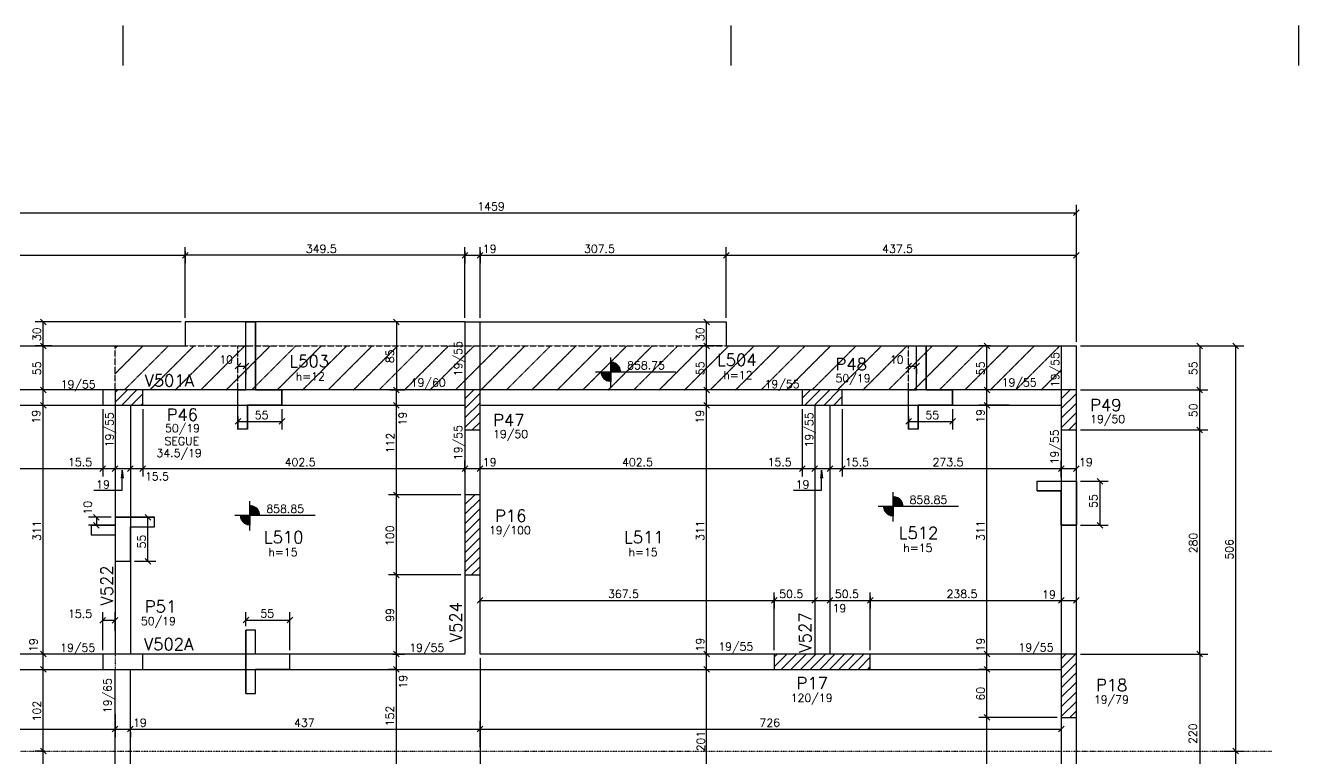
# Model space of a CAD drawing. Extents: x 715 to 5031, y 2524 to 4191.
# Drawn here: x 3440 to 5031, y 3275 to 4191 of the extents above; entities that cross this region are included whole.
import ezdxf

# ---------------------------------------------------------------- set-up
doc = ezdxf.new("R2010")
doc.units = 0
doc.header["$MEASUREMENT"] = 0
doc.linetypes.add('ESTILO_TQS_0004', pattern=[2, 0.5, -0.4, 0.1, -0.4, 0.1, -0.5])
doc.linetypes.add('ESTILO_TQS_0005', pattern=[0.4, 0.3, -0.1])
for name, color, linetype in [('2', 2, 'CONTINUOUS'), ('3', 3, 'CONTINUOUS'), ('4', 4, 'CONTINUOUS'), ('6', 6, 'CONTINUOUS'), ('7', 7, 'CONTINUOUS'), ('8', 8, 'CONTINUOUS'), ('9', 9, 'CONTINUOUS')]:
    doc.layers.add(name, color=color, linetype=linetype)
doc.styles.get("Standard").update_dxf_attribs({"font": 'ROMANS.SHX'})

msp = doc.modelspace()

# ---------------------------------------------------------------- linework, layer by layer
at = {"layer": '2', "linetype": 'Continuous'}
for p, q in [((4749.574966, 3953.366517), (4756.646034, 3960.437585)), ((3643.146034, 3907.434594), (3636.074966, 3900.363526)), ((3985.574966, 3900.363526), (3992.646034, 3907.434594)), ((3985.574966, 3900.363526), (3992.646034, 3907.434594)), ((3992.646034, 3907.434594), (3985.574966, 3900.363526)), ((4004.574966, 3900.363526), (4011.646034, 3907.434594)), ((4004.574966, 3900.363526), (4011.646034, 3907.434594)), ((4004.574966, 3900.363526), (4011.646034, 3907.434594)), ((4004.574966, 3900.363526), (4011.646034, 3907.434594)), ((4312.074966, 3900.363526), (4319.146034, 3907.434594)), ((4312.074966, 3900.363526), (4319.146034, 3907.434594)), ((4749.574966, 3900.363526), (4756.646034, 3907.434594)), ((3465.757839, 3817.079966), (3458.686771, 3824.151034)), ((3899.916211, 3824.151034), (3906.987279, 3817.079966)), ((4294.530828, 3817.079966), (4287.45976, 3824.151034)), ((3465.757839, 3787.079966), (3458.686771, 3794.151034)), ((3465.757839, 3787.079966), (3458.686771, 3794.151034)), ((4294.530828, 3787.079966), (4287.45976, 3794.151034)), ((4294.530828, 3787.079966), (4287.45976, 3794.151034)), ((4644.854657, 3787.079966), (4637.783589, 3794.151034)), ((4903.570832, 3794.151034), (4910.641899, 3787.079966)), ((4955.689428, 3787.079966), (4948.61836, 3794.151034)), ((3701.990317, 3761.937269), (3709.061385, 3769.008337)), ((3711.990317, 3761.937269), (3719.061385, 3769.008337)), ((4539.858612, 3761.937269), (4546.92968, 3769.008337)), ((4549.858612, 3761.937269), (4556.92968, 3769.008337)), ((3465.757839, 3732.079966), (3458.686771, 3739.151034)), ((3465.757839, 3732.079966), (3458.686771, 3739.151034)), ((3465.757839, 3732.079966), (3458.686771, 3739.151034)), ((3906.987279, 3732.079966), (3899.916211, 3739.151034)), ((3906.987279, 3732.079966), (3899.916211, 3739.151034)), ((3906.987279, 3732.079966), (3899.916211, 3739.151034)), ((3899.916211, 3739.151034), (3906.987279, 3732.079966)), ((4294.530828, 3732.079966), (4287.45976, 3739.151034)), ((4294.530828, 3732.079966), (4287.45976, 3739.151034)), ((4294.530828, 3732.079966), (4287.45976, 3739.151034)), ((4644.854657, 3732.079966), (4637.783589, 3739.151034)), ((4644.854657, 3732.079966), (4637.783589, 3739.151034)), ((4644.854657, 3732.079966), (4637.783589, 3739.151034)), ((4910.641899, 3732.079966), (4903.570832, 3739.151034)), ((4910.641899, 3732.079966), (4903.570832, 3739.151034)), ((4903.570832, 3739.151034), (4910.641899, 3732.079966)), ((3465.757839, 3713.079966), (3458.686771, 3720.151034)), ((3465.757839, 3713.079966), (3458.686771, 3720.151034)), ((3906.987279, 3713.079966), (3899.916211, 3720.151034)), ((3906.987279, 3713.079966), (3899.916211, 3720.151034)), ((4294.530828, 3713.079966), (4287.45976, 3720.151034)), ((4294.530828, 3713.079966), (4287.45976, 3720.151034)), ((4644.854657, 3713.079966), (4637.783589, 3720.151034)), ((4644.854657, 3713.079966), (4637.783589, 3720.151034)), ((3701.990317, 3692.749718), (3709.061385, 3699.820786)), ((3756.990317, 3692.749718), (3764.061385, 3699.820786)), ((4539.858612, 3692.749718), (4546.92968, 3699.820786)), ((4594.858612, 3692.749718), (4601.92968, 3699.820786)), ((4910.641899, 3682.079966), (4903.570832, 3689.151034)), ((4910.641899, 3682.079966), (4903.570832, 3689.151034)), ((3533.074966, 3633.922338), (3540.146034, 3640.993405)), ((3548.574966, 3633.922338), (3555.646034, 3640.993405)), ((3548.574966, 3633.922338), (3555.646034, 3640.993405)), ((3567.574966, 3633.922338), (3574.646034, 3640.993405)), ((3567.574966, 3633.922338), (3574.646034, 3640.993405)), ((3583.074966, 3633.922338), (3590.146034, 3640.993405)), ((3985.574966, 3633.922338), (3992.646034, 3640.993405)), ((3985.574966, 3633.922338), (3992.646034, 3640.993405)), ((4004.574966, 3633.922338), (4011.646034, 3640.993405)), ((4004.574966, 3633.922338), (4011.646034, 3640.993405)), ((4407.074966, 3633.922338), (4414.146034, 3640.993405)), ((4422.574966, 3633.922338), (4429.646034, 3640.993405)), ((4422.574966, 3633.922338), (4429.646034, 3640.993405)), ((4441.574966, 3633.922338), (4448.646034, 3640.993405)), ((4441.574966, 3633.922338), (4448.646034, 3640.993405)), ((4457.074966, 3633.922338), (4464.146034, 3640.993405)), ((4730.574966, 3633.922338), (4737.646034, 3640.993405)), ((4730.574966, 3633.922338), (4737.646034, 3640.993405)), ((4749.574966, 3633.922338), (4756.646034, 3640.993405)), ((4786.240009, 3618.152324), (4779.168941, 3625.223392)), ((3906.987279, 3601.079966), (3899.916211, 3608.151034)), ((3906.987279, 3601.079966), (3899.916211, 3608.151034)), ((3906.987279, 3601.079966), (3899.916211, 3608.151034)), ((3525.134911, 3580.223392), (3532.205979, 3573.152324)), ((3596.655384, 3573.152324), (3589.584316, 3580.223392)), ((3525.134911, 3570.223392), (3532.205979, 3563.152324)), ((4786.240009, 3563.152324), (4779.168941, 3570.223392)), ((3596.655384, 3518.152324), (3589.584316, 3525.223392)), ((3906.987279, 3501.079966), (3899.916211, 3508.151034)), ((3906.987279, 3501.079966), (3899.916211, 3508.151034)), ((4004.574966, 3469.235557), (4011.646034, 3476.306624)), ((4372.074966, 3469.235557), (4379.146034, 3476.306624)), ((4422.574966, 3469.235557), (4429.646034, 3476.306624)), ((4422.574966, 3469.235557), (4429.646034, 3476.306624)), ((4441.574966, 3469.235557), (4448.646034, 3476.306624)), ((4441.574966, 3469.235557), (4448.646034, 3476.306624)), ((4492.074966, 3469.235557), (4499.146034, 3476.306624)), ((4730.574966, 3469.235557), (4737.646034, 3476.306624)), ((4730.574966, 3469.235557), (4737.646034, 3476.306624)), ((4749.574966, 3469.235557), (4756.646034, 3476.306624)), ((4749.574966, 3469.235557), (4756.646034, 3476.306624)), ((3533.074966, 3444.508983), (3540.146034, 3451.580051)), ((3548.574966, 3444.508983), (3555.646034, 3451.580051)), ((3711.990317, 3444.614182), (3719.061385, 3451.68525)), ((3711.990317, 3444.614182), (3719.061385, 3451.68525)), ((3766.990317, 3444.614182), (3774.061385, 3451.68525)), ((3766.990317, 3444.614182), (3774.061385, 3451.68525)), ((3465.757839, 3402.079966), (3458.686771, 3409.151034)), ((3465.757839, 3402.079966), (3458.686771, 3409.151034)), ((3465.757839, 3402.079966), (3458.686771, 3409.151034)), ((3906.987279, 3402.079966), (3899.916211, 3409.151034)), ((3906.987279, 3402.079966), (3899.916211, 3409.151034)), ((4294.530828, 3402.079966), (4287.45976, 3409.151034)), ((4294.530828, 3402.079966), (4287.45976, 3409.151034)), ((4294.530828, 3402.079966), (4287.45976, 3409.151034)), ((4644.854657, 3402.079966), (4637.783589, 3409.151034)), ((4644.854657, 3402.079966), (4637.783589, 3409.151034)), ((4903.570832, 3409.151034), (4910.641899, 3402.079966)), ((3465.757839, 3383.079966), (3458.686771, 3390.151034)), ((3465.757839, 3383.079966), (3458.686771, 3390.151034)), ((3906.987279, 3383.079966), (3899.916211, 3390.151034)), ((3906.987279, 3383.079966), (3899.916211, 3390.151034)), ((4294.530828, 3383.079966), (4287.45976, 3390.151034)), ((4294.530828, 3383.079966), (4287.45976, 3390.151034)), ((4644.854657, 3383.079966), (4637.783589, 3390.151034)), ((4644.854657, 3383.079966), (4637.783589, 3390.151034)), ((4644.854657, 3323.079966), (4637.783589, 3330.151034)), ((4644.854657, 3323.079966), (4637.783589, 3330.151034)), ((3548.574966, 3308.492612), (3555.646034, 3315.563679)), ((3548.574966, 3308.492612), (3555.646034, 3315.563679)), ((3567.574966, 3308.492612), (3574.646034, 3315.563679)), ((3567.574966, 3308.492612), (3574.646034, 3315.563679)), ((4004.574966, 3308.492612), (4011.646034, 3315.563679)), ((4004.574966, 3308.492612), (4011.646034, 3315.563679)), ((4004.574966, 3308.492612), (4011.646034, 3315.563679)), ((4730.574966, 3308.492612), (4737.646034, 3315.563679)), ((3465.757839, 3281.079966), (3458.686771, 3288.151034)), ((3465.757839, 3281.079966), (3458.686771, 3288.151034)), ((4955.689428, 3281.079966), (4948.61836, 3288.151034)), ((4955.689428, 3281.079966), (4948.61836, 3288.151034))]:
    msp.add_line(p, q, dxfattribs=at)
at = {"layer": '3', "linetype": 'Continuous'}
for p, q in [((3561.841723, 4190.908516), (3561.841723, 4140.909016)), ((4321.353331, 4190.908516), (4321.353331, 4140.909016)), ((5030.612688, 4190.910592), (5030.612688, 4140.911092)), ((5030.612688, 4190.910592), (5030.612688, 4140.911092)), ((5030.612688, 4190.910592), (5030.612688, 4140.911092)), ((3989.1105, 3820.6155), (3639.6105, 3820.6155)), ((3639.6105, 3820.6155), (3639.6105, 3790.6155)), ((4008.1105, 3820.6155), (4315.6105, 3820.6155)), ((4315.6105, 3820.6155), (4315.6105, 3790.6155)), ((2609.6105, 3790.6155), (3639.6105, 3790.6155)), ((4315.6105, 3790.6155), (4753.1105, 3790.6155)), ((4171.357955, 3739.210136), (4171.357955, 3776.065192)), ((4171.357955, 3770.816768), (4171.357955, 3745.816768)), ((4171.357955, 3770.209421), (4175.20708, 3770.209421)), ((4152.309062, 3758.316768), (4252.695825, 3758.316768)), ((4171.357907, 3757.523967), (4158.857907, 3757.523967)), ((4158.857955, 3758.316768), (4183.857955, 3758.316768)), ((4171.357907, 3756.731118), (4158.958902, 3756.731118)), ((4171.357907, 3755.938269), (4159.086265, 3755.938269)), ((4171.357907, 3755.145419), (4159.266891, 3755.145419)), ((4171.357907, 3754.352618), (4159.503163, 3754.352618)), ((4171.357955, 3769.416571), (4177.106418, 3769.416571)), ((4171.357955, 3768.623722), (4178.430213, 3768.623722)), ((4171.357955, 3767.830861), (4179.465474, 3767.830861)), ((4171.357955, 3767.038072), (4180.312814, 3767.038072)), ((4171.357955, 3766.245223), (4181.021823, 3766.245223)), ((4171.357955, 3765.452362), (4181.62116, 3765.452362)), ((4171.357955, 3764.659513), (4182.129182, 3764.659513)), ((4171.357955, 3763.866664), (4182.558335, 3763.866664)), ((4171.357955, 3763.073815), (4182.917394, 3763.073815)), ((4171.357955, 3762.280966), (4183.212699, 3762.280966)), ((4171.357955, 3761.488164), (4183.448972, 3761.488164)), ((4171.357955, 3760.695315), (4183.62955, 3760.695315)), ((4171.357955, 3759.902466), (4183.756961, 3759.902466)), ((4171.357955, 3759.109617), (4183.857955, 3759.109617)), ((4171.357907, 3753.559721), (4159.798469, 3753.559721)), ((4171.357907, 3752.76692), (4160.157527, 3752.76692)), ((4171.357907, 3751.974071), (4160.586681, 3751.974071)), ((4171.357907, 3751.181222), (4161.094703, 3751.181222)), ((4171.357907, 3750.388373), (4161.694087, 3750.388373)), ((4171.357907, 3749.595571), (4162.403049, 3749.595571)), ((4171.357907, 3748.802663), (4163.250388, 3748.802663)), ((4171.357907, 3748.009861), (4164.285649, 3748.009861)), ((4171.357907, 3747.217012), (4165.609445, 3747.217012)), ((4171.357907, 3746.424163), (4167.50883, 3746.424163)), ((3552.1105, 3720.401914), (3567.324086, 3735.6155)), ((3552.1105, 3732.422729), (3555.303271, 3735.6155)), ((3560.344901, 3716.6155), (3579.344901, 3735.6155)), ((3572.365717, 3716.6155), (3586.6105, 3730.860283)), ((3989.1105, 3724.652564), (4000.073436, 3735.6155)), ((3989.1105, 3712.631749), (4008.1105, 3731.631749)), ((4410.6105, 3725.424029), (4420.801971, 3735.6155)), ((4413.822786, 3716.6155), (4432.822786, 3735.6155)), ((4425.843602, 3716.6155), (4444.843602, 3735.6155)), ((4437.864417, 3716.6155), (4456.864417, 3735.6155)), ((4449.885232, 3716.6155), (4460.6105, 3727.340768)), ((4734.1105, 3724.362016), (4745.363984, 3735.6155)), ((4734.1105, 3712.341201), (4753.1105, 3731.341201)), ((3552.1105, 3716.6155), (3552.1105, 3405.6155)), ((3571.1105, 3716.6155), (3571.1105, 3405.6155)), ((3584.386532, 3716.6155), (3586.6105, 3718.839468)), ((3989.1105, 3700.610933), (4008.1105, 3719.610933)), ((3989.1105, 3688.590118), (4008.1105, 3707.590118)), ((4426.1105, 3716.6155), (4426.1105, 3405.6155)), ((4445.1105, 3716.6155), (4445.1105, 3405.6155)), ((4734.1105, 3700.320386), (4753.1105, 3719.320386)), ((4734.1105, 3688.299571), (4753.1105, 3707.299571)), ((3998.156697, 3685.6155), (4008.1105, 3695.569303)), ((4743.447245, 3685.6155), (4753.1105, 3695.278755)), ((3720.528597, 3560.014294), (3720.528597, 3596.869349)), ((3989.1105, 3592.423596), (4001.302404, 3604.6155)), ((3989.1105, 3604.444411), (3989.281589, 3604.6155)), ((3989.1105, 3580.40278), (4008.1105, 3599.40278)), ((4524.245598, 3571.269735), (4524.245598, 3608.124791)), ((4524.245598, 3602.876367), (4524.245598, 3577.876367)), ((4524.245598, 3602.269019), (4528.094723, 3602.269019)), ((4524.245598, 3601.47617), (4529.994061, 3601.47617)), ((4524.245598, 3600.683321), (4531.317856, 3600.683321)), ((4524.245598, 3599.89046), (4532.353117, 3599.89046)), ((4524.245598, 3599.09767), (4533.200457, 3599.09767)), ((4524.245598, 3598.304821), (4533.909466, 3598.304821)), ((4524.245598, 3597.51196), (4534.508802, 3597.51196)), ((4524.245598, 3596.719111), (4535.016825, 3596.719111)), ((4524.245598, 3595.926262), (4535.445978, 3595.926262)), ((4524.245598, 3595.133413), (4535.805037, 3595.133413)), ((3701.479703, 3579.120925), (3801.866467, 3579.120925)), ((3708.028597, 3579.120925), (3733.028597, 3579.120925)), ((3720.528597, 3591.620925), (3720.528597, 3566.620925)), ((3720.528597, 3591.013578), (3724.377722, 3591.013578)), ((3720.528597, 3590.220729), (3726.277059, 3590.220729)), ((3720.528597, 3589.42788), (3727.600855, 3589.42788)), ((3720.528597, 3588.635019), (3728.636116, 3588.635019)), ((3720.528597, 3587.842229), (3729.483455, 3587.842229)), ((3720.528597, 3587.04938), (3730.192465, 3587.04938)), ((3720.528597, 3586.256519), (3730.791801, 3586.256519)), ((3720.528597, 3585.46367), (3731.299823, 3585.46367)), ((3720.528597, 3584.670821), (3731.728977, 3584.670821)), ((3720.528597, 3583.877972), (3732.088035, 3583.877972)), ((3720.528597, 3583.085123), (3732.383341, 3583.085123)), ((3720.528597, 3582.292321), (3732.619613, 3582.292321)), ((3720.528597, 3581.499472), (3732.800192, 3581.499472)), ((3720.528597, 3580.706623), (3732.927602, 3580.706623)), ((3720.528597, 3579.913774), (3733.028597, 3579.913774)), ((3989.1105, 3568.381965), (4008.1105, 3587.381965)), ((4505.196705, 3590.376367), (4605.583468, 3590.376367)), ((4524.24555, 3589.583565), (4511.74555, 3589.583565)), ((4511.745598, 3590.376367), (4536.745598, 3590.376367)), ((4524.24555, 3588.790716), (4511.846544, 3588.790716)), ((4524.24555, 3587.997867), (4511.973908, 3587.997867)), ((4524.24555, 3587.205018), (4512.154533, 3587.205018)), ((4524.24555, 3586.412217), (4512.390806, 3586.412217)), ((4524.24555, 3585.61932), (4512.686112, 3585.61932)), ((4524.24555, 3584.826518), (4513.04517, 3584.826518)), ((4524.24555, 3584.033669), (4513.474323, 3584.033669)), ((4524.24555, 3583.24082), (4513.982346, 3583.24082)), ((4524.24555, 3582.447971), (4514.58173, 3582.447971)), ((4524.24555, 3581.65517), (4515.290691, 3581.65517)), ((4524.24555, 3580.862261), (4516.138031, 3580.862261)), ((4524.24555, 3580.06946), (4517.173292, 3580.06946)), ((4524.24555, 3579.276611), (4518.497088, 3579.276611)), ((4524.245598, 3594.340564), (4536.100342, 3594.340564)), ((4524.245598, 3593.547763), (4536.336615, 3593.547763)), ((4524.245598, 3592.754914), (4536.517193, 3592.754914)), ((4524.245598, 3591.962065), (4536.644604, 3591.962065)), ((4524.245598, 3591.169216), (4536.745598, 3591.169216)), ((3720.528549, 3578.328124), (3708.028549, 3578.328124)), ((3720.528549, 3577.535275), (3708.129543, 3577.535275)), ((3720.528549, 3576.742426), (3708.256906, 3576.742426)), ((3720.528549, 3575.949577), (3708.437532, 3575.949577)), ((3720.528549, 3575.156775), (3708.673805, 3575.156775)), ((3720.528549, 3574.363878), (3708.96911, 3574.363878)), ((3720.528549, 3573.571077), (3709.328169, 3573.571077)), ((3720.528549, 3572.778228), (3709.757322, 3572.778228)), ((3720.528549, 3571.985379), (3710.265344, 3571.985379)), ((3720.528549, 3571.19253), (3710.864729, 3571.19253)), ((3720.528549, 3570.399729), (3711.57369, 3570.399729)), ((3720.528549, 3569.60682), (3712.42103, 3569.60682)), ((3720.528549, 3568.814018), (3713.456291, 3568.814018)), ((3720.528549, 3568.021169), (3714.780086, 3568.021169)), ((3720.528549, 3567.22832), (3716.679472, 3567.22832)), ((3989.1105, 3556.36115), (4008.1105, 3575.36115)), ((3989.1105, 3544.340335), (4008.1105, 3563.340335)), ((4524.24555, 3578.483762), (4520.396473, 3578.483762)), ((3989.1105, 3532.319519), (4008.1105, 3551.319519)), ((3989.1105, 3520.298704), (4008.1105, 3539.298704)), ((3989.1105, 3508.277889), (4008.1105, 3527.277889)), ((3997.468926, 3504.6155), (4008.1105, 3515.257074)), ((4375.6105, 3389.903647), (4391.322353, 3405.6155)), ((4375.6105, 3401.924462), (4379.301538, 3405.6155)), ((4384.343168, 3386.6155), (4403.343168, 3405.6155)), ((4396.363984, 3386.6155), (4415.363984, 3405.6155)), ((4408.384799, 3386.6155), (4427.384799, 3405.6155)), ((4420.405614, 3386.6155), (4439.405614, 3405.6155)), ((4432.426429, 3386.6155), (4451.426429, 3405.6155)), ((4444.447245, 3386.6155), (4463.447245, 3405.6155)), ((4456.46806, 3386.6155), (4475.46806, 3405.6155)), ((4468.488875, 3386.6155), (4487.488875, 3405.6155)), ((4734.1105, 3387.779189), (4751.946811, 3405.6155)), ((4734.1105, 3399.800004), (4739.925996, 3405.6155)), ((4480.50969, 3386.6155), (4495.6105, 3401.71631)), ((4492.530506, 3386.6155), (4495.6105, 3389.695494)), ((4734.1105, 3375.758373), (4753.1105, 3394.758373)), ((3552.1105, 3215.6155), (3552.1105, 3386.6155)), ((3571.1105, 3205.6155), (3571.1105, 3386.6155)), ((4734.1105, 3363.737558), (4753.1105, 3382.737558)), ((4734.1105, 3351.716743), (4753.1105, 3370.716743)), ((4734.1105, 3339.695928), (4753.1105, 3358.695928)), ((4734.1105, 3327.675112), (4753.1105, 3346.675112)), ((4745.071703, 3326.6155), (4753.1105, 3334.654297))]:
    msp.add_line(p, q, dxfattribs=at)
at = {"layer": '3', "linetype": 'ESTILO_TQS_0004'}
msp.add_line((3552.1105, 3405.6155), (3552.1105, 3386.6155), dxfattribs=at)
at = {"layer": '3', "linetype": 'Continuous'}
for points in [[(3989.1105, 3820.6155), (3989.1105, 3735.6155)], [(3989.1105, 3820.6155), (4008.1105, 3820.6155)], [(4008.1105, 3735.6155), (4008.1105, 3820.6155)], [(4734.1105, 3790.6155), (4734.1105, 3735.6155)], [(4753.1105, 3735.6155), (4753.1105, 3790.6155)], [(3536.6105, 3735.6155), (3134.1105, 3735.6155)], [(3989.1105, 3735.6155), (3586.6105, 3735.6155)], [(4410.6105, 3735.6155), (4008.1105, 3735.6155)], [(4734.1105, 3735.6155), (4460.6105, 3735.6155)], [(3134.1105, 3716.6155), (3536.6105, 3716.6155)], [(3586.6105, 3716.6155), (3989.1105, 3716.6155)], [(4008.1105, 3716.6155), (4410.6105, 3716.6155)], [(4460.6105, 3716.6155), (4734.1105, 3716.6155)], [(3989.1105, 3685.6155), (3989.1105, 3604.6155)], [(4008.1105, 3604.6155), (4008.1105, 3685.6155)], [(4734.1105, 3685.6155), (4734.1105, 3405.6155)], [(4753.1105, 3405.6155), (4753.1105, 3685.6155)], [(3989.1105, 3504.6155), (3989.1105, 3405.6155)], [(4008.1105, 3405.6155), (4008.1105, 3504.6155)], [(3536.6105, 3405.6155), (3134.1105, 3405.6155)], [(3989.1105, 3405.6155), (3586.6105, 3405.6155)], [(4375.6105, 3405.6155), (4008.1105, 3405.6155)], [(4734.1105, 3405.6155), (4495.6105, 3405.6155)], [(3134.1105, 3386.6155), (3536.6105, 3386.6155)], [(3586.6105, 3386.6155), (3998.6105, 3386.6155)], [(3998.6105, 3386.6155), (4375.6105, 3386.6155)], [(4495.6105, 3386.6155), (4734.1105, 3386.6155)], [(4734.1105, 3326.6155), (4734.1105, 3185.6155)], [(4753.1105, 3185.6155), (4753.1105, 3326.6155)]]:
    msp.add_lwpolyline(points, dxfattribs=at)
at = {"layer": '6', "linetype": 'Continuous'}
for p, q in [((3715.525851, 3735.6155), (3715.525851, 3820.6155)), ((3715.525851, 3820.6155), (3727.525851, 3820.6155)), ((3727.525851, 3735.6155), (3727.525851, 3820.6155)), ((4553.394146, 3735.6155), (4553.394146, 3790.6155)), ((4553.394146, 3790.6155), (4565.394146, 3790.6155)), ((4565.394146, 3735.6155), (4565.394146, 3790.6155)), ((3705.525851, 3716.6155), (3705.525851, 3735.6155)), ((3705.525851, 3735.6155), (3715.525851, 3735.6155)), ((3727.525851, 3735.6155), (3760.525851, 3735.6155)), ((3760.525851, 3716.6155), (3760.525851, 3735.6155)), ((4543.394146, 3716.6155), (4543.394146, 3735.6155)), ((4543.394146, 3735.6155), (4553.394146, 3735.6155)), ((4565.394146, 3735.6155), (4598.394146, 3735.6155)), ((4598.394146, 3716.6155), (4598.394146, 3735.6155)), ((3705.525851, 3686.6155), (3705.525851, 3716.6155)), ((3717.525851, 3686.6155), (3717.525851, 3716.6155)), ((3760.525851, 3716.6155), (3717.525851, 3716.6155)), ((4543.394146, 3686.6155), (4543.394146, 3716.6155)), ((4555.394146, 3686.6155), (4555.394146, 3716.6155)), ((4598.394146, 3716.6155), (4555.394146, 3716.6155)), ((4704.1105, 3621.687858), (4734.1105, 3621.687858)), ((4734.1105, 3621.687858), (4753.1105, 3621.687858)), ((4753.1105, 3609.687858), (4753.1105, 3621.687858)), ((4704.1105, 3609.687858), (4734.1105, 3609.687858)), ((4734.1105, 3566.687858), (4734.1105, 3609.687858)), ((4753.1105, 3566.687858), (4753.1105, 3609.687858)), ((3522.1105, 3566.687858), (3552.1105, 3566.687858)), ((3552.1105, 3576.687858), (3571.1105, 3576.687858)), ((3552.1105, 3576.687858), (3552.1105, 3566.687858)), ((3571.1105, 3576.687858), (3601.1105, 3576.687858)), ((3571.1105, 3521.687858), (3571.1105, 3564.687858)), ((3571.1105, 3564.687858), (3601.1105, 3564.687858)), ((4734.1105, 3566.687858), (4753.1105, 3566.687858)), ((3522.1105, 3554.687858), (3552.1105, 3554.687858)), ((3552.1105, 3554.687858), (3552.1105, 3521.687858)), ((3552.1105, 3521.687858), (3571.1105, 3521.687858)), ((3715.525851, 3405.6155), (3715.525851, 3435.6155)), ((3727.525851, 3405.6155), (3727.525851, 3435.6155)), ((3715.525851, 3386.6155), (3715.525851, 3405.6155)), ((3770.525851, 3405.6155), (3727.525851, 3405.6155)), ((3770.525851, 3386.6155), (3770.525851, 3405.6155)), ((3715.525851, 3356.6155), (3715.525851, 3386.6155)), ((3727.525851, 3356.6155), (3727.525851, 3386.6155)), ((3770.525851, 3386.6155), (3727.525851, 3386.6155))]:
    msp.add_line(p, q, dxfattribs=at)
at = {"layer": '7', "linetype": 'Continuous'}
for points in [[(3536.6105, 3716.6155), (3586.6105, 3716.6155), (3586.6105, 3735.6155), (3536.6105, 3735.6155), (3536.6105, 3716.6155)], [(3552.1105, 3716.6155), (3586.6105, 3716.6155), (3586.6105, 3735.6155), (3552.1105, 3735.6155), (3552.1105, 3716.6155)], [(3989.1105, 3685.6155), (4008.1105, 3685.6155), (4008.1105, 3735.6155), (3989.1105, 3735.6155), (3989.1105, 3685.6155)], [(4410.6105, 3716.6155), (4460.6105, 3716.6155), (4460.6105, 3735.6155), (4410.6105, 3735.6155), (4410.6105, 3716.6155)], [(4734.1105, 3685.6155), (4753.1105, 3685.6155), (4753.1105, 3735.6155), (4734.1105, 3735.6155), (4734.1105, 3685.6155)], [(3989.1105, 3504.6155), (4008.1105, 3504.6155), (4008.1105, 3604.6155), (3989.1105, 3604.6155), (3989.1105, 3504.6155)], [(3536.6105, 3386.6155), (3586.6105, 3386.6155), (3586.6105, 3405.6155), (3536.6105, 3405.6155), (3536.6105, 3386.6155)], [(4375.6105, 3386.6155), (4495.6105, 3386.6155), (4495.6105, 3405.6155), (4375.6105, 3405.6155), (4375.6105, 3386.6155)], [(4734.1105, 3326.6155), (4753.1105, 3326.6155), (4753.1105, 3405.6155), (4734.1105, 3405.6155), (4734.1105, 3326.6155)]]:
    msp.add_lwpolyline(points, dxfattribs=at)
at = {"layer": '8', "linetype": 'Continuous'}
for points in [[(3705.525851, 3686.6155), (3705.525851, 3735.6155), (3715.525851, 3735.6155), (3715.525851, 3820.6155), (3727.525851, 3820.6155), (3727.525851, 3735.6155), (3760.525851, 3735.6155), (3760.525851, 3716.6155), (3717.525851, 3716.6155), (3717.525851, 3686.6155), (3705.525851, 3686.6155)], [(4543.394146, 3686.6155), (4543.394146, 3735.6155), (4553.394146, 3735.6155), (4553.394146, 3790.6155), (4565.394146, 3790.6155), (4565.394146, 3735.6155), (4598.394146, 3735.6155), (4598.394146, 3716.6155), (4555.394146, 3716.6155), (4555.394146, 3686.6155), (4543.394146, 3686.6155)], [(4753.1105, 3621.687858), (4753.1105, 3609.687858), (4753.1105, 3566.687858), (4734.1105, 3566.687858), (4734.1105, 3609.687858), (4704.1105, 3609.687858), (4704.1105, 3621.687858), (4753.1105, 3621.687858)], [(3601.1105, 3576.687858), (3552.1105, 3576.687858), (3552.1105, 3566.687858), (3522.1105, 3566.687858), (3522.1105, 3554.687858), (3552.1105, 3554.687858), (3552.1105, 3521.687858), (3571.1105, 3521.687858), (3571.1105, 3564.687858), (3601.1105, 3564.687858), (3601.1105, 3576.687858)], [(3715.525851, 3356.6155), (3727.525851, 3356.6155), (3727.525851, 3386.6155), (3770.525851, 3386.6155), (3770.525851, 3405.6155), (3727.525851, 3405.6155), (3727.525851, 3435.6155), (3715.525851, 3435.6155), (3715.525851, 3356.6155)]]:
    msp.add_lwpolyline(points, dxfattribs=at)
at = {"layer": '9', "linetype": 'Continuous'}
for p, q in [((4753.1105, 3825.6155), (4753.1105, 3966.789138)), ((3294.1105, 3956.902051), (4753.1105, 3956.902051)), ((3639.6105, 3825.6155), (3639.6105, 3913.89906)), ((3989.1105, 3825.6155), (3989.1105, 3913.89906)), ((4008.1105, 3825.6155), (4008.1105, 3913.89906)), ((4008.1105, 3830.6155), (4008.1105, 3913.89906)), ((4315.6105, 3825.6155), (4315.6105, 3913.89906)), ((4753.1105, 3795.6155), (4753.1105, 3913.89906)), ((3134.1105, 3903.89906), (3639.6105, 3903.89906)), ((3639.6105, 3908.89906), (3639.6105, 3893.89906)), ((3989.1105, 3903.89906), (3639.6105, 3903.89906)), ((3989.1105, 3908.89906), (3989.1105, 3893.89906)), ((3989.1105, 3903.89906), (4008.1105, 3903.89906)), ((4008.1105, 3908.89906), (4008.1105, 3893.89906)), ((4008.1105, 3903.89906), (4315.6105, 3903.89906)), ((4315.6105, 3903.89906), (4753.1105, 3903.89906)), ((3634.6105, 3820.6155), (3452.222305, 3820.6155)), ((3462.222305, 3790.6155), (3462.222305, 3820.6155)), ((3903.451745, 3820.6155), (3903.451745, 3735.6155)), ((4290.995294, 3790.6155), (4290.995294, 3820.6155)), ((4292.036747, 3820.6155), (4300.995294, 3820.6155)), ((3473.151181, 3790.6155), (3452.222305, 3790.6155)), ((3462.222305, 3735.6155), (3462.222305, 3790.6155)), ((4310.6105, 3790.6155), (4280.995294, 3790.6155)), ((4290.995294, 3735.6155), (4290.995294, 3790.6155)), ((4645.956462, 3790.6155), (4631.319123, 3790.6155)), ((4641.319123, 3735.6155), (4641.319123, 3790.6155)), ((4758.1105, 3790.6155), (4917.106366, 3790.6155)), ((4907.106366, 3790.6155), (4907.106366, 3735.6155)), ((4912.106366, 3790.6155), (4962.153894, 3790.6155)), ((4952.153894, 3284.6155), (4952.153894, 3790.6155)), ((3705.525851, 3769.58271), (3705.525851, 3775.472803)), ((4543.394146, 3769.58271), (4543.394146, 3775.472803)), ((3705.525851, 3765.472803), (3715.525851, 3765.472803)), ((3715.525851, 3762.030466), (3715.525851, 3755.472803)), ((4543.394146, 3765.472803), (4553.394146, 3765.472803)), ((4553.394146, 3762.030466), (4553.394146, 3755.472803)), ((3470.305109, 3735.6155), (3452.222305, 3735.6155)), ((3462.222305, 3716.6155), (3462.222305, 3735.6155)), ((3894.873567, 3735.6155), (3913.451745, 3735.6155)), ((3899.873567, 3735.6155), (3913.451745, 3735.6155)), ((3903.451745, 3716.6155), (3903.451745, 3735.6155)), ((3906.744811, 3735.6155), (3913.451745, 3735.6155)), ((4300.644891, 3735.6155), (4280.995294, 3735.6155)), ((4290.995294, 3716.6155), (4290.995294, 3735.6155)), ((4645.956462, 3735.6155), (4631.319123, 3735.6155)), ((4641.319123, 3716.6155), (4641.319123, 3735.6155)), ((4758.1105, 3735.6155), (4917.106366, 3735.6155)), ((4904.994969, 3735.6155), (4917.106366, 3735.6155)), ((4907.106366, 3685.6155), (4907.106366, 3735.6155)), ((3462.222305, 3405.6155), (3462.222305, 3716.6155)), ((3536.6105, 3711.6155), (3536.6105, 3627.457871)), ((3586.6105, 3711.6155), (3586.6105, 3627.457871)), ((3760.525851, 3711.6155), (3760.525851, 3686.285252)), ((3903.451745, 3604.6155), (3903.451745, 3716.6155)), ((4290.995294, 3405.6155), (4290.995294, 3716.6155)), ((4410.6105, 3711.6155), (4410.6105, 3627.457871)), ((4460.6105, 3711.6155), (4460.6105, 3627.457871)), ((4598.394146, 3711.6155), (4598.394146, 3686.285252)), ((4668.919625, 3716.6155), (4631.319123, 3716.6155)), ((4641.319123, 3405.6155), (4641.319123, 3716.6155)), ((3705.525851, 3702.285459), (3705.525851, 3686.285252)), ((3705.525851, 3696.285252), (3760.525851, 3696.285252)), ((4543.394146, 3702.285459), (4543.394146, 3686.285252)), ((4543.394146, 3696.285252), (4598.394146, 3696.285252)), ((4758.1105, 3685.6155), (4917.106366, 3685.6155)), ((4907.106366, 3405.6155), (4907.106366, 3685.6155)), ((3989.1105, 3633.105736), (3989.1105, 3647.457871)), ((4008.1105, 3632.628198), (4008.1105, 3647.457871)), ((4734.1105, 3626.687858), (4734.1105, 3647.457871)), ((4753.1105, 3626.687858), (4753.1105, 3647.457871)), ((3294.1105, 3637.457871), (3536.6105, 3637.457871)), ((3536.6105, 3640.489594), (3536.6105, 3627.457871)), ((3536.6105, 3637.457871), (3552.1105, 3637.457871)), ((3552.1105, 3641.160636), (3552.1105, 3627.457871)), ((3552.1105, 3637.457871), (3571.1105, 3637.457871)), ((3571.1105, 3637.457871), (3586.6105, 3637.457871)), ((3571.1105, 3634.852842), (3571.1105, 3627.457871)), ((3586.6105, 3637.457871), (3989.1105, 3637.457871)), ((3989.1105, 3637.457871), (4008.1105, 3637.457871)), ((4008.1105, 3637.457871), (4410.6105, 3637.457871)), ((4410.6105, 3640.489594), (4410.6105, 3627.457871)), ((4410.6105, 3637.457871), (4426.1105, 3637.457871)), ((4426.1105, 3641.160636), (4426.1105, 3627.457871)), ((4426.1105, 3637.457871), (4445.1105, 3637.457871)), ((4445.1105, 3637.457871), (4460.6105, 3637.457871)), ((4445.1105, 3634.852842), (4445.1105, 3627.457871)), ((4460.6105, 3637.457871), (4734.1105, 3637.457871)), ((4734.1105, 3637.457871), (4753.1105, 3637.457871)), ((4758.1105, 3621.687858), (4792.704475, 3621.687858)), ((4782.704475, 3566.687858), (4782.704475, 3621.687858)), ((3984.1105, 3604.6155), (3893.451745, 3604.6155)), ((3930.590333, 3604.6155), (3893.451745, 3604.6155)), ((3903.451745, 3504.6155), (3903.451745, 3604.6155)), ((3547.1105, 3576.687858), (3518.670445, 3576.687858)), ((3538.392743, 3566.687858), (3518.670445, 3566.687858)), ((3528.670445, 3576.687858), (3528.670445, 3566.687858)), ((3593.11985, 3521.687858), (3593.11985, 3576.687858)), ((4758.1105, 3566.687858), (4792.704475, 3566.687858)), ((3576.1105, 3521.687858), (3603.11985, 3521.687858)), ((3984.1105, 3504.6155), (3893.451745, 3504.6155)), ((3903.451745, 3405.6155), (3903.451745, 3504.6155)), ((4008.1105, 3453.385213), (4008.1105, 3482.771091)), ((4008.1105, 3472.771091), (4375.6105, 3472.771091)), ((4375.6105, 3410.6155), (4375.6105, 3482.771091)), ((4375.6105, 3477.771091), (4375.6105, 3462.771091)), ((4375.6105, 3472.771091), (4426.1105, 3472.771091)), ((4426.1105, 3479.785193), (4426.1105, 3462.771091)), ((4426.1105, 3472.771091), (4445.1105, 3472.771091)), ((4445.1105, 3472.771091), (4495.6105, 3472.771091)), ((4445.1105, 3469.394352), (4445.1105, 3462.771091)), ((4495.6105, 3410.6155), (4495.6105, 3482.771091)), ((4495.6105, 3477.771091), (4495.6105, 3462.771091)), ((4495.6105, 3472.771091), (4734.1105, 3472.771091)), ((4734.1105, 3475.848946), (4734.1105, 3462.771091)), ((4734.1105, 3472.771091), (4753.1105, 3472.771091)), ((3536.6105, 3410.6155), (3536.6105, 3458.044517)), ((3552.1105, 3434.947949), (3552.1105, 3458.044517)), ((3715.525851, 3440.6155), (3715.525851, 3458.149716)), ((3715.525851, 3440.6155), (3715.525851, 3458.149716)), ((3770.525851, 3410.6155), (3770.525851, 3458.149716)), ((3770.525851, 3410.6155), (3770.525851, 3458.149716)), ((3536.6105, 3448.044517), (3552.1105, 3448.044517)), ((3715.525851, 3448.149716), (3770.525851, 3448.149716)), ((3715.525851, 3448.149716), (3770.525851, 3448.149716)), ((3462.772043, 3405.6155), (3452.222305, 3405.6155)), ((3462.222305, 3386.6155), (3462.222305, 3405.6155)), ((3898.792656, 3405.6155), (3913.451745, 3405.6155)), ((3903.451745, 3386.6155), (3903.451745, 3405.6155)), ((4290.995294, 3386.6155), (4290.995294, 3405.6155)), ((4643.402431, 3405.6155), (4631.319123, 3405.6155)), ((4643.969134, 3405.6155), (4631.319123, 3405.6155)), ((4641.319123, 3386.6155), (4641.319123, 3405.6155)), ((4758.1105, 3405.6155), (4917.106366, 3405.6155)), ((4907.106366, 3405.6155), (4907.106366, 3185.6155)), ((4008.1105, 3400.6155), (4008.1105, 3237.800565)), ((3462.222305, 3284.6155), (3462.222305, 3386.6155)), ((3466.238646, 3386.6155), (3472.222305, 3386.6155)), ((3901.516772, 3386.6155), (3893.451745, 3386.6155)), ((3903.451745, 3234.6155), (3903.451745, 3386.6155)), ((4008.1105, 3381.6155), (4008.1105, 3302.028145)), ((4290.995294, 3185.6155), (4290.995294, 3386.6155)), ((4639.235779, 3386.6155), (4631.319123, 3386.6155)), ((4641.319123, 3326.6155), (4641.319123, 3386.6155)), ((3552.1105, 3330.818104), (3552.1105, 3302.028145)), ((4729.1105, 3326.6155), (4631.319123, 3326.6155)), ((4641.319123, 3185.6155), (4641.319123, 3326.6155)), ((3134.1105, 3312.028145), (3552.1105, 3312.028145)), ((3552.1105, 3312.028145), (3571.1105, 3312.028145)), ((3571.1105, 3312.028145), (4008.1105, 3312.028145)), ((4008.1105, 3289.6155), (4008.1105, 3322.028145)), ((4008.1105, 3312.028145), (4734.1105, 3312.028145)), ((4734.1105, 3321.6155), (4734.1105, 3302.028145)), ((3571.1105, 3307.993307), (3571.1105, 3302.028145)), ((3464.174724, 3284.6155), (3452.222305, 3284.6155)), ((3462.222305, 3234.6155), (3462.222305, 3284.6155)), ((4939.217969, 3284.6155), (4962.153894, 3284.6155)), ((4952.153894, 2688.6155), (4952.153894, 3284.6155))]:
    msp.add_line(p, q, dxfattribs=at)
at = {"layer": '9', "linetype": 'ESTILO_TQS_0005'}
for p, q in [((3552.1105, 3735.6155), (3552.1105, 3790.6155)), ((3552.1105, 3755.949919), (3586.776081, 3790.6155)), ((3552.1105, 3787.769724), (3554.956276, 3790.6155)), ((3563.595887, 3735.6155), (3618.595887, 3790.6155)), ((3595.415692, 3735.6155), (3650.415692, 3790.6155)), ((3627.235497, 3735.6155), (3682.235497, 3790.6155)), ((3639.6105, 3790.6155), (4315.6105, 3790.6155)), ((3659.055302, 3735.6155), (3714.055302, 3790.6155)), ((3690.875107, 3735.6155), (3745.875107, 3790.6155)), ((3705.525851, 3735.6155), (3705.525851, 3790.6155)), ((3705.525851, 3790.6155), (3715.525851, 3790.6155)), ((3722.694912, 3735.6155), (3777.694912, 3790.6155)), ((3754.514717, 3735.6155), (3809.514717, 3790.6155)), ((3786.334523, 3735.6155), (3841.334523, 3790.6155)), ((3818.154328, 3735.6155), (3873.154328, 3790.6155)), ((3849.974133, 3735.6155), (3904.974133, 3790.6155)), ((3881.793938, 3735.6155), (3936.793938, 3790.6155)), ((3913.613743, 3735.6155), (3968.613743, 3790.6155)), ((3945.433548, 3735.6155), (4000.433548, 3790.6155)), ((3977.253353, 3735.6155), (4032.253353, 3790.6155)), ((4009.073159, 3735.6155), (4064.073159, 3790.6155)), ((4040.892964, 3735.6155), (4095.892964, 3790.6155)), ((4072.712769, 3735.6155), (4127.712769, 3790.6155)), ((4104.532574, 3735.6155), (4159.532574, 3790.6155)), ((4136.352379, 3735.6155), (4191.352379, 3790.6155)), ((4168.172184, 3735.6155), (4223.172184, 3790.6155)), ((4199.99199, 3735.6155), (4254.99199, 3790.6155)), ((4231.811795, 3735.6155), (4286.811795, 3790.6155)), ((4263.6316, 3735.6155), (4318.6316, 3790.6155)), ((4295.451405, 3735.6155), (4350.451405, 3790.6155)), ((4327.27121, 3735.6155), (4382.27121, 3790.6155)), ((4359.091015, 3735.6155), (4414.091015, 3790.6155)), ((4390.91082, 3735.6155), (4445.91082, 3790.6155)), ((4422.730626, 3735.6155), (4477.730626, 3790.6155)), ((4454.550431, 3735.6155), (4509.550431, 3790.6155)), ((4486.370236, 3735.6155), (4541.370236, 3790.6155)), ((4518.190041, 3735.6155), (4573.190041, 3790.6155)), ((4543.394146, 3735.6155), (4543.394146, 3790.6155)), ((4543.394146, 3790.6155), (4553.394146, 3790.6155)), ((4550.009846, 3735.6155), (4605.009846, 3790.6155)), ((4581.829651, 3735.6155), (4636.829651, 3790.6155)), ((4613.649457, 3735.6155), (4668.649457, 3790.6155)), ((4645.469262, 3735.6155), (4700.469262, 3790.6155)), ((4677.289067, 3735.6155), (4732.289067, 3790.6155)), ((4709.108872, 3735.6155), (4734.1105, 3760.617128))]:
    msp.add_line(p, q, dxfattribs=at)
at = {"layer": '9', "linetype": 'ESTILO_TQS_0004'}
msp.add_line((1116.41057, 3284.6155), (4997.668903, 3284.6155), dxfattribs=at)
at = {"layer": '9', "linetype": 'Continuous'}
for points in [[(3525.4204, 3610.458842), (3560.716435, 3610.458842), (3560.716435, 3635.265292), (3562.021697, 3625.350844), (3560.716435, 3635.265292), (3559.411173, 3625.350844)], [(4399.4204, 3610.458842), (4434.716435, 3610.458842), (4434.716435, 3635.265292), (4436.021697, 3625.350844), (4434.716435, 3635.265292), (4433.411173, 3625.350844)]]:
    msp.add_lwpolyline(points, dxfattribs=at)

# ---------------------------------------------------------------- texts
at = {"layer": '2', "linetype": 'Continuous'}
for s, p in [('1459', (4004.6105, 3959.902051)), ('349.5', (3790.3605, 3906.89906)), ('19', (4011.44383, 3906.89906)), ('307.5', (4137.8605, 3906.89906)), ('437.5', (4510.3605, 3906.89906)), ('10', (3682.192521, 3768.472803)), ('10', (4520.060816, 3768.472803)), ('55', (3726.525851, 3699.285252)), ('55', (4564.394146, 3699.285252)), ('15.5', (3493.27717, 3640.457871)), ('402.5', (3763.8605, 3640.457871)), ('19', (4011.44383, 3640.457871)), ('402.5', (4185.3605, 3640.457871)), ('15.5', (4367.27717, 3640.457871)), ('15.5', (4463.94383, 3640.457871)), ('273.5', (4573.3605, 3640.457871)), ('19', (4756.44383, 3640.457871)), ('15.5', (3589.33932, 3622.725565)), ('19', (3528.410354, 3612.542527)), ('19', (4402.410354, 3612.542527)), ('367.5', (4167.8605, 3475.771091)), ('50.5', (4381.8605, 3475.771091)), ('50.5', (4451.3605, 3475.771091)), ('238.5', (4590.8605, 3475.771091)), ('19', (4710.248871, 3475.161658)), ('19', (4448.44383, 3457.958222)), ('15.5', (3493.27717, 3451.044517)), ('55', (3733.543529, 3451.437955)), ('19', (3574.44383, 3315.028145)), ('437', (3775.6105, 3315.028145)), ('726', (4357.1105, 3315.028145))]:
    msp.add_text(s, height=10, dxfattribs=at).set_placement(p)
for s, p in [('30', (3459.222305, 3796.6155)), ('30', (4287.995294, 3796.6155)), ('55', (3459.222305, 3754.1155)), ('85', (3900.451745, 3769.1155)), ('55', (4287.995294, 3754.1155)), ('55', (4638.319123, 3754.1155)), ('55', (4904.106366, 3754.1155)), ('19', (3458.408153, 3693.627697)), ('19', (3916.286146, 3691.18172)), ('19', (4287.728729, 3693.632856)), ('19', (4638.119007, 3694.523177)), ('50', (4904.106366, 3701.6155)), ('112', (3900.862621, 3656.476532)), ('10', (3522.774255, 3579.918925)), ('55', (4779.280681, 3588.197178)), ('311', (3459.222305, 3547.1155)), ('100', (3900.451745, 3540.6155)), ('311', (4287.995294, 3547.1155)), ('311', (4638.319123, 3547.1155)), ('55', (3590.11985, 3537.687858)), ('280', (4904.106366, 3531.6155)), ('506', (4949.153894, 3523.6155)), ('99', (3900.451745, 3446.1155)), ('19', (3454.936785, 3408.329399)), ('19', (4287.995294, 3408.94883)), ('19', (4638.319123, 3408.94883)), ('19', (3916.760159, 3362.612224)), ('60', (4638.319123, 3347.6155)), ('102', (3459.222305, 3321.6155)), ('152', (3900.277907, 3315.563821)), ('220', (4903.583508, 3293.399272)), ('201', (4288.755272, 3284.196714))]:
    msp.add_text(s, height=10, rotation=90, dxfattribs=at).set_placement(p)
at = {"layer": '3', "linetype": 'Continuous'}
for s, p in [('19/55', (3985.657444, 3752.773545)), ('19/55', (4731.461185, 3739.107041)), ('19/55', (3549.987101, 3664.03542)), ('19/55', (4424.205701, 3663.880364)), ('19/55', (3985.657444, 3647.918845)), ('19/55', (4730.793617, 3642.643405)), ('19/65', (3547.676836, 3331.891989))]:
    msp.add_text(s, height=10, rotation=90, dxfattribs=at).set_placement(p)
for s, p in [('858.75', (4191.784668, 3761.369693)), ('h=12', (3777.753969, 3747.556957)), ('h=12', (4311.962045, 3749.30046)), ('50/19', (4452.160164, 3745.286235)), ('19/55', (3484.056265, 3737.600764)), ('19/60', (3921.381084, 3739.877041)), ('19/55', (4363.509156, 3737.958168)), ('19/55', (4659.710037, 3740.061044)), ('19/50', (4770.239186, 3694.313116)), ('50/19', (3614.388464, 3682.835969)), ('SEGUE', (3613.783954, 3666.715691)), ('19/50', (4024.300107, 3675.566522)), ('34.5/19', (3603.739094, 3651.85258)), ('858.85', (4544.672311, 3593.429292)), ('858.85', (3740.95531, 3582.17385)), ('19/100', (4019.131503, 3555.332597)), ('h=15', (3743.538723, 3527.948182)), ('h=15', (4193.514668, 3527.948182)), ('h=15', (4536.768442, 3533.367978)), ('50/19', (3584.305147, 3441.925325)), ('19/55', (3483.475126, 3408.644852)), ('19/55', (3919.561497, 3408.704106)), ('19/55', (4305.66384, 3410.044242)), ('19/55', (4680.797849, 3408.988153)), ('120/19', (4396.067444, 3345.914079)), ('19/79', (4774.932192, 3343.82943))]:
    msp.add_text(s, height=10, dxfattribs=at).set_placement(p)
at = {"layer": '4', "linetype": 'Continuous'}
for s, p in [('L503', (3769.844763, 3764.029677)), ('L504', (4304.052839, 3765.773179)), ('P48', (4452.160164, 3760.286235)), ('V501A', (3588.795816, 3739.943995)), ('P49', (4770.239186, 3709.313116)), ('P46', (3616.403499, 3697.231459)), ('P47', (4024.300107, 3690.566522)), ('P16', (4026.784159, 3571.028293)), ('L512', (4531.139296, 3549.563814)), ('L510', (3737.909576, 3544.144018)), ('L511', (4187.885522, 3544.144018)), ('P51', (3589.317798, 3457.595568)), ('V502A', (3588.031203, 3410.677399)), ('P17', (4403.479391, 3361.733672)), ('P18', (4777.545104, 3359.575976))]:
    msp.add_text(s, height=15, dxfattribs=at).set_placement(p)
for s, p in [('V522', (3549.14457, 3466.405662)), ('V524', (3985.3605, 3420.6155)), ('V527', (4421.802772, 3407.59457))]:
    msp.add_text(s, height=15, rotation=90, dxfattribs=at).set_placement(p)

doc.saveas('drawing.dxf')
